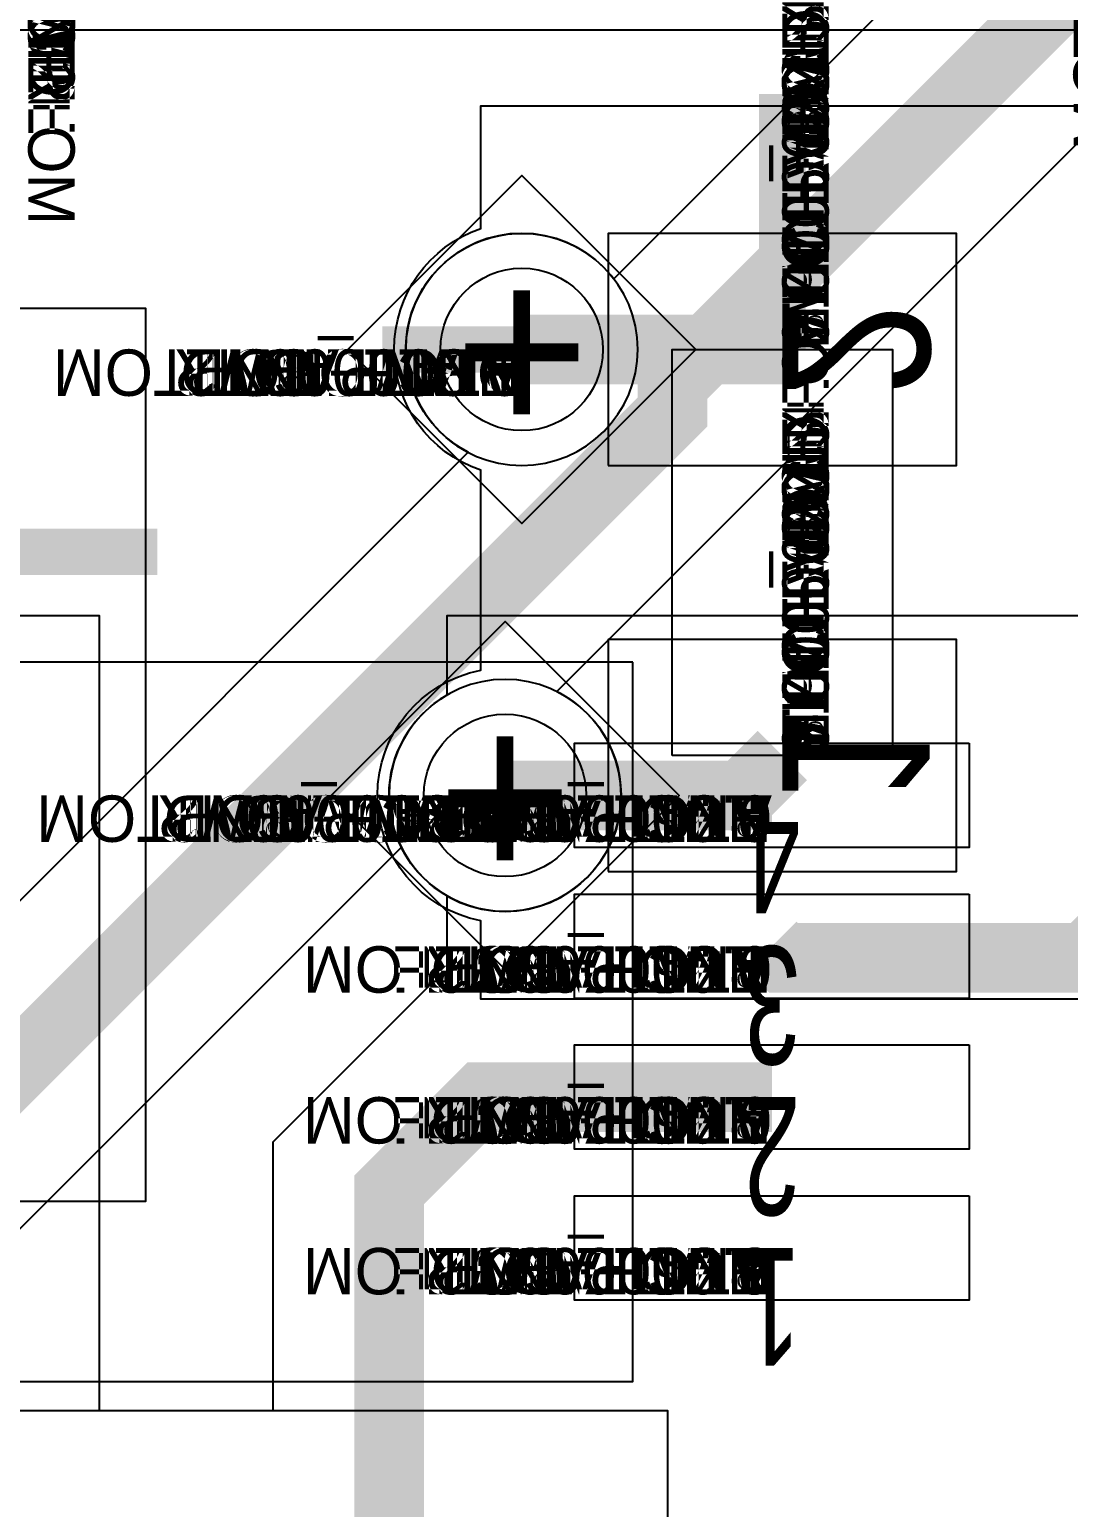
# Model space of a CAD drawing. Extents: x 0 to 323, y 0 to 320.
# Drawn here: x 116.31 to 120.79, y 175.99 to 182.36 of the extents above; entities that cross this region are included whole.
import ezdxf
from ezdxf.enums import TextEntityAlignment as Align

# ---------------------------------------------------------------- set-up
doc = ezdxf.new("R2010")
doc.units = 0
doc.header["$MEASUREMENT"] = 0
doc.layers.get('0').update_dxf_attribs({"linetype": 'CONTINUOUS'})
for name, color, linetype in [('CDN_FIGURES', 7, 'CONTINUOUS'), ('ETCH_BOTTOM', 7, 'CONTINUOUS'), ('ETCH_GND', 3, 'CONTINUOUS'), ('ETCH_INT1', 4, 'CONTINUOUS'), ('ETCH_INT2', 5, 'CONTINUOUS'), ('ETCH_PWR', 6, 'CONTINUOUS'), ('ETCH_TOP', 2, 'CONTINUOUS'), ('MANUFACTURING_NCLEGEND-1-6', 8, 'CONTINUOUS'), ('PACKAGE_GEOMETRY_ASSEMBLY_TOP', 11, 'CONTINUOUS'), ('PACKAGE_GEOMETRY_PIN_NUMBER', 9, 'CONTINUOUS')]:
    doc.layers.add(name, color=color, linetype=linetype)

# ---------------------------------------------------------------- blocks, each defined once
blk = doc.blocks.new('PAD_INFO')
for tag in ['SHAPE_TYPE', 'PAD_HEIGHT', 'PAD_LAYER', 'PAD_TYPE', 'PAD_WIDTH']:
    blk.add_attdef(tag, (0, 0), '', height=0.2)
at = {"flags": 2}
blk.add_attdef('CDN_TYPE', (0, 0), '', height=0.2, dxfattribs=at)
blk = doc.blocks.new('DRILL_INFO')
at = {"flags": 2}
blk.add_attdef('CDN_TYPE', (0, 0), '', height=0.2, dxfattribs=at)
for tag in ['FSHAPE', 'FCHAR', 'DRILL_HEIGHT', 'DIAMETER', 'PLATED', 'DRILL_WIDTH']:
    blk.add_attdef(tag, (0, 0), '', height=0.2)
blk = doc.blocks.new('VIA0700X0300')
at = {"layer": 'ETCH_BOTTOM'}
blk.add_circle((0, 0), 0.35, dxfattribs=at)
at = {"layer": 'ETCH_GND'}
blk.add_circle((0, 0), 0.35, dxfattribs=at)
at = {"layer": 'ETCH_INT1'}
blk.add_circle((0, 0), 0.35, dxfattribs=at)
at = {"layer": 'ETCH_INT2'}
blk.add_circle((0, 0), 0.35, dxfattribs=at)
at = {"layer": 'ETCH_PWR'}
blk.add_circle((0, 0), 0.35, dxfattribs=at)
at = {"layer": 'ETCH_TOP'}
blk.add_circle((0, 0), 0.35, dxfattribs=at)
ref = blk.add_blockref('PAD_INFO', (0, 0))
ref.add_attrib('PAD_LAYER', 'ETCH_TOP', (0, 0), dxfattribs={"height": 0.2})
ref.add_attrib('SHAPE_TYPE', 'NULL', (0, 0), dxfattribs={"height": 0.2})
ref.add_attrib('PAD_TYPE', 'ANTIPAD', (0, 0), dxfattribs={"height": 0.2})
ref.add_attrib('PAD_WIDTH', '0.000000', (0, 0), dxfattribs={"height": 0.2})
ref.add_attrib('PAD_HEIGHT', '0.000000', (0, 0), dxfattribs={"height": 0.2})
ref = blk.add_blockref('PAD_INFO', (0, 0))
ref.add_attrib('PAD_LAYER', 'ETCH_GND', (0, 0), dxfattribs={"height": 0.2})
ref.add_attrib('SHAPE_TYPE', 'NULL', (0, 0), dxfattribs={"height": 0.2})
ref.add_attrib('PAD_TYPE', 'ANTIPAD', (0, 0), dxfattribs={"height": 0.2})
ref.add_attrib('PAD_WIDTH', '0.000000', (0, 0), dxfattribs={"height": 0.2})
ref.add_attrib('PAD_HEIGHT', '0.000000', (0, 0), dxfattribs={"height": 0.2})
ref = blk.add_blockref('PAD_INFO', (0, 0))
ref.add_attrib('PAD_LAYER', 'ETCH_INT1', (0, 0), dxfattribs={"height": 0.2})
ref.add_attrib('SHAPE_TYPE', 'NULL', (0, 0), dxfattribs={"height": 0.2})
ref.add_attrib('PAD_TYPE', 'ANTIPAD', (0, 0), dxfattribs={"height": 0.2})
ref.add_attrib('PAD_WIDTH', '0.000000', (0, 0), dxfattribs={"height": 0.2})
ref.add_attrib('PAD_HEIGHT', '0.000000', (0, 0), dxfattribs={"height": 0.2})
ref = blk.add_blockref('PAD_INFO', (0, 0))
ref.add_attrib('PAD_LAYER', 'ETCH_INT2', (0, 0), dxfattribs={"height": 0.2})
ref.add_attrib('SHAPE_TYPE', 'NULL', (0, 0), dxfattribs={"height": 0.2})
ref.add_attrib('PAD_TYPE', 'ANTIPAD', (0, 0), dxfattribs={"height": 0.2})
ref.add_attrib('PAD_WIDTH', '0.000000', (0, 0), dxfattribs={"height": 0.2})
ref.add_attrib('PAD_HEIGHT', '0.000000', (0, 0), dxfattribs={"height": 0.2})
ref = blk.add_blockref('PAD_INFO', (0, 0))
ref.add_attrib('PAD_LAYER', 'ETCH_PWR', (0, 0), dxfattribs={"height": 0.2})
ref.add_attrib('SHAPE_TYPE', 'NULL', (0, 0), dxfattribs={"height": 0.2})
ref.add_attrib('PAD_TYPE', 'ANTIPAD', (0, 0), dxfattribs={"height": 0.2})
ref.add_attrib('PAD_WIDTH', '0.000000', (0, 0), dxfattribs={"height": 0.2})
ref.add_attrib('PAD_HEIGHT', '0.000000', (0, 0), dxfattribs={"height": 0.2})
ref = blk.add_blockref('PAD_INFO', (0, 0))
ref.add_attrib('PAD_LAYER', 'ETCH_BOTTOM', (0, 0), dxfattribs={"height": 0.2})
ref.add_attrib('SHAPE_TYPE', 'NULL', (0, 0), dxfattribs={"height": 0.2})
ref.add_attrib('PAD_TYPE', 'ANTIPAD', (0, 0), dxfattribs={"height": 0.2})
ref.add_attrib('PAD_WIDTH', '0.000000', (0, 0), dxfattribs={"height": 0.2})
ref.add_attrib('PAD_HEIGHT', '0.000000', (0, 0), dxfattribs={"height": 0.2})
ref = blk.add_blockref('PAD_INFO', (0, 0))
ref.add_attrib('PAD_LAYER', 'ETCH_TOP', (0, 0), dxfattribs={"height": 0.2})
ref.add_attrib('SHAPE_TYPE', 'NULL', (0, 0), dxfattribs={"height": 0.2})
ref.add_attrib('PAD_TYPE', 'THERMAL', (0, 0), dxfattribs={"height": 0.2})
ref.add_attrib('PAD_WIDTH', '0.000000', (0, 0), dxfattribs={"height": 0.2})
ref.add_attrib('PAD_HEIGHT', '0.000000', (0, 0), dxfattribs={"height": 0.2})
ref = blk.add_blockref('PAD_INFO', (0, 0))
ref.add_attrib('PAD_LAYER', 'ETCH_GND', (0, 0), dxfattribs={"height": 0.2})
ref.add_attrib('SHAPE_TYPE', 'NULL', (0, 0), dxfattribs={"height": 0.2})
ref.add_attrib('PAD_TYPE', 'THERMAL', (0, 0), dxfattribs={"height": 0.2})
ref.add_attrib('PAD_WIDTH', '0.000000', (0, 0), dxfattribs={"height": 0.2})
ref.add_attrib('PAD_HEIGHT', '0.000000', (0, 0), dxfattribs={"height": 0.2})
ref = blk.add_blockref('PAD_INFO', (0, 0))
ref.add_attrib('PAD_LAYER', 'ETCH_INT1', (0, 0), dxfattribs={"height": 0.2})
ref.add_attrib('SHAPE_TYPE', 'NULL', (0, 0), dxfattribs={"height": 0.2})
ref.add_attrib('PAD_TYPE', 'THERMAL', (0, 0), dxfattribs={"height": 0.2})
ref.add_attrib('PAD_WIDTH', '0.000000', (0, 0), dxfattribs={"height": 0.2})
ref.add_attrib('PAD_HEIGHT', '0.000000', (0, 0), dxfattribs={"height": 0.2})
ref = blk.add_blockref('PAD_INFO', (0, 0))
ref.add_attrib('PAD_LAYER', 'ETCH_INT2', (0, 0), dxfattribs={"height": 0.2})
ref.add_attrib('SHAPE_TYPE', 'NULL', (0, 0), dxfattribs={"height": 0.2})
ref.add_attrib('PAD_TYPE', 'THERMAL', (0, 0), dxfattribs={"height": 0.2})
ref.add_attrib('PAD_WIDTH', '0.000000', (0, 0), dxfattribs={"height": 0.2})
ref.add_attrib('PAD_HEIGHT', '0.000000', (0, 0), dxfattribs={"height": 0.2})
ref = blk.add_blockref('PAD_INFO', (0, 0))
ref.add_attrib('PAD_LAYER', 'ETCH_PWR', (0, 0), dxfattribs={"height": 0.2})
ref.add_attrib('SHAPE_TYPE', 'NULL', (0, 0), dxfattribs={"height": 0.2})
ref.add_attrib('PAD_TYPE', 'THERMAL', (0, 0), dxfattribs={"height": 0.2})
ref.add_attrib('PAD_WIDTH', '0.000000', (0, 0), dxfattribs={"height": 0.2})
ref.add_attrib('PAD_HEIGHT', '0.000000', (0, 0), dxfattribs={"height": 0.2})
ref = blk.add_blockref('PAD_INFO', (0, 0))
ref.add_attrib('PAD_LAYER', 'ETCH_BOTTOM', (0, 0), dxfattribs={"height": 0.2})
ref.add_attrib('SHAPE_TYPE', 'NULL', (0, 0), dxfattribs={"height": 0.2})
ref.add_attrib('PAD_TYPE', 'THERMAL', (0, 0), dxfattribs={"height": 0.2})
ref.add_attrib('PAD_WIDTH', '0.000000', (0, 0), dxfattribs={"height": 0.2})
ref.add_attrib('PAD_HEIGHT', '0.000000', (0, 0), dxfattribs={"height": 0.2})
ref = blk.add_blockref('PAD_INFO', (0, 0))
ref.add_attrib('PAD_LAYER', 'ETCH_TOP', (0, 0), dxfattribs={"height": 0.2})
ref.add_attrib('SHAPE_TYPE', 'CIRCLE', (0, 0), dxfattribs={"height": 0.2})
ref.add_attrib('PAD_TYPE', 'REGULAR', (0, 0), dxfattribs={"height": 0.2})
ref.add_attrib('PAD_WIDTH', '0.700000', (0, 0), dxfattribs={"height": 0.2})
ref.add_attrib('PAD_HEIGHT', '0.700000', (0, 0), dxfattribs={"height": 0.2})
ref = blk.add_blockref('PAD_INFO', (0, 0))
ref.add_attrib('PAD_LAYER', 'ETCH_GND', (0, 0), dxfattribs={"height": 0.2})
ref.add_attrib('SHAPE_TYPE', 'CIRCLE', (0, 0), dxfattribs={"height": 0.2})
ref.add_attrib('PAD_TYPE', 'REGULAR', (0, 0), dxfattribs={"height": 0.2})
ref.add_attrib('PAD_WIDTH', '0.700000', (0, 0), dxfattribs={"height": 0.2})
ref.add_attrib('PAD_HEIGHT', '0.700000', (0, 0), dxfattribs={"height": 0.2})
ref = blk.add_blockref('PAD_INFO', (0, 0))
ref.add_attrib('PAD_LAYER', 'ETCH_INT1', (0, 0), dxfattribs={"height": 0.2})
ref.add_attrib('SHAPE_TYPE', 'CIRCLE', (0, 0), dxfattribs={"height": 0.2})
ref.add_attrib('PAD_TYPE', 'REGULAR', (0, 0), dxfattribs={"height": 0.2})
ref.add_attrib('PAD_WIDTH', '0.700000', (0, 0), dxfattribs={"height": 0.2})
ref.add_attrib('PAD_HEIGHT', '0.700000', (0, 0), dxfattribs={"height": 0.2})
ref = blk.add_blockref('PAD_INFO', (0, 0))
ref.add_attrib('PAD_LAYER', 'ETCH_INT2', (0, 0), dxfattribs={"height": 0.2})
ref.add_attrib('SHAPE_TYPE', 'CIRCLE', (0, 0), dxfattribs={"height": 0.2})
ref.add_attrib('PAD_TYPE', 'REGULAR', (0, 0), dxfattribs={"height": 0.2})
ref.add_attrib('PAD_WIDTH', '0.700000', (0, 0), dxfattribs={"height": 0.2})
ref.add_attrib('PAD_HEIGHT', '0.700000', (0, 0), dxfattribs={"height": 0.2})
ref = blk.add_blockref('PAD_INFO', (0, 0))
ref.add_attrib('PAD_LAYER', 'ETCH_PWR', (0, 0), dxfattribs={"height": 0.2})
ref.add_attrib('SHAPE_TYPE', 'CIRCLE', (0, 0), dxfattribs={"height": 0.2})
ref.add_attrib('PAD_TYPE', 'REGULAR', (0, 0), dxfattribs={"height": 0.2})
ref.add_attrib('PAD_WIDTH', '0.700000', (0, 0), dxfattribs={"height": 0.2})
ref.add_attrib('PAD_HEIGHT', '0.700000', (0, 0), dxfattribs={"height": 0.2})
ref = blk.add_blockref('PAD_INFO', (0, 0))
ref.add_attrib('PAD_LAYER', 'ETCH_BOTTOM', (0, 0), dxfattribs={"height": 0.2})
ref.add_attrib('SHAPE_TYPE', 'CIRCLE', (0, 0), dxfattribs={"height": 0.2})
ref.add_attrib('PAD_TYPE', 'REGULAR', (0, 0), dxfattribs={"height": 0.2})
ref.add_attrib('PAD_WIDTH', '0.700000', (0, 0), dxfattribs={"height": 0.2})
ref.add_attrib('PAD_HEIGHT', '0.700000', (0, 0), dxfattribs={"height": 0.2})
ref = blk.add_blockref('DRILL_INFO', (0, 0))
ref.add_attrib('DIAMETER', '0.300000', (0, 0), dxfattribs={"height": 0.2})
ref.add_attrib('PLATED', 'PLATED', (0, 0), dxfattribs={"height": 0.2})
ref.add_attrib('FSHAPE', 'DIAMOND', (0, 0), dxfattribs={"height": 0.2})
ref.add_attrib('FCHAR', '+', (0, 0), dxfattribs={"height": 0.2})
ref.add_attrib('DRILL_WIDTH', '1.500000', (0, 0), dxfattribs={"height": 0.2})
ref.add_attrib('DRILL_HEIGHT', '1.500000', (0, 0), dxfattribs={"height": 0.2})
for tag in ['CDN_TYPE', 'PIN']:
    blk.add_attdef(tag, (0, 0), '', height=0.2)
at = {"flags": 2}
for tag in ['PSTKNAME', 'BBV']:
    blk.add_attdef(tag, (0, 0), '', height=0.2, dxfattribs=at)
blk = doc.blocks.new('FIGURE_DIAMOND')
at = {"layer": 'CDN_FIGURES'}
blk.add_lwpolyline([(-0.5, 0), (0, 0.5), (0.5, 0), (0, -0.5)], close=True, dxfattribs=at)
blk = doc.blocks.new('RC1000X1500TS')
at = {"layer": 'ETCH_TOP'}
blk.add_lwpolyline([(-0.5, -0.75), (-0.5, 0.75), (0.5, 0.75), (0.5, -0.75)], close=True, dxfattribs=at)
ref = blk.add_blockref('PAD_INFO', (0, 0))
ref.add_attrib('PAD_LAYER', 'ETCH_TOP', (0, 0), dxfattribs={"height": 0.2})
ref.add_attrib('SHAPE_TYPE', 'NULL', (0, 0), dxfattribs={"height": 0.2})
ref.add_attrib('PAD_TYPE', 'ANTIPAD', (0, 0), dxfattribs={"height": 0.2})
ref.add_attrib('PAD_WIDTH', '0.000000', (0, 0), dxfattribs={"height": 0.2})
ref.add_attrib('PAD_HEIGHT', '0.000000', (0, 0), dxfattribs={"height": 0.2})
ref = blk.add_blockref('PAD_INFO', (0, 0))
ref.add_attrib('PAD_LAYER', 'ETCH_GND', (0, 0), dxfattribs={"height": 0.2})
ref.add_attrib('SHAPE_TYPE', 'NULL', (0, 0), dxfattribs={"height": 0.2})
ref.add_attrib('PAD_TYPE', 'ANTIPAD', (0, 0), dxfattribs={"height": 0.2})
ref.add_attrib('PAD_WIDTH', '0.000000', (0, 0), dxfattribs={"height": 0.2})
ref.add_attrib('PAD_HEIGHT', '0.000000', (0, 0), dxfattribs={"height": 0.2})
ref = blk.add_blockref('PAD_INFO', (0, 0))
ref.add_attrib('PAD_LAYER', 'ETCH_INT1', (0, 0), dxfattribs={"height": 0.2})
ref.add_attrib('SHAPE_TYPE', 'NULL', (0, 0), dxfattribs={"height": 0.2})
ref.add_attrib('PAD_TYPE', 'ANTIPAD', (0, 0), dxfattribs={"height": 0.2})
ref.add_attrib('PAD_WIDTH', '0.000000', (0, 0), dxfattribs={"height": 0.2})
ref.add_attrib('PAD_HEIGHT', '0.000000', (0, 0), dxfattribs={"height": 0.2})
ref = blk.add_blockref('PAD_INFO', (0, 0))
ref.add_attrib('PAD_LAYER', 'ETCH_INT2', (0, 0), dxfattribs={"height": 0.2})
ref.add_attrib('SHAPE_TYPE', 'NULL', (0, 0), dxfattribs={"height": 0.2})
ref.add_attrib('PAD_TYPE', 'ANTIPAD', (0, 0), dxfattribs={"height": 0.2})
ref.add_attrib('PAD_WIDTH', '0.000000', (0, 0), dxfattribs={"height": 0.2})
ref.add_attrib('PAD_HEIGHT', '0.000000', (0, 0), dxfattribs={"height": 0.2})
ref = blk.add_blockref('PAD_INFO', (0, 0))
ref.add_attrib('PAD_LAYER', 'ETCH_PWR', (0, 0), dxfattribs={"height": 0.2})
ref.add_attrib('SHAPE_TYPE', 'NULL', (0, 0), dxfattribs={"height": 0.2})
ref.add_attrib('PAD_TYPE', 'ANTIPAD', (0, 0), dxfattribs={"height": 0.2})
ref.add_attrib('PAD_WIDTH', '0.000000', (0, 0), dxfattribs={"height": 0.2})
ref.add_attrib('PAD_HEIGHT', '0.000000', (0, 0), dxfattribs={"height": 0.2})
ref = blk.add_blockref('PAD_INFO', (0, 0))
ref.add_attrib('PAD_LAYER', 'ETCH_BOTTOM', (0, 0), dxfattribs={"height": 0.2})
ref.add_attrib('SHAPE_TYPE', 'NULL', (0, 0), dxfattribs={"height": 0.2})
ref.add_attrib('PAD_TYPE', 'ANTIPAD', (0, 0), dxfattribs={"height": 0.2})
ref.add_attrib('PAD_WIDTH', '0.000000', (0, 0), dxfattribs={"height": 0.2})
ref.add_attrib('PAD_HEIGHT', '0.000000', (0, 0), dxfattribs={"height": 0.2})
ref = blk.add_blockref('PAD_INFO', (0, 0))
ref.add_attrib('PAD_LAYER', 'ETCH_TOP', (0, 0), dxfattribs={"height": 0.2})
ref.add_attrib('SHAPE_TYPE', 'NULL', (0, 0), dxfattribs={"height": 0.2})
ref.add_attrib('PAD_TYPE', 'THERMAL', (0, 0), dxfattribs={"height": 0.2})
ref.add_attrib('PAD_WIDTH', '0.000000', (0, 0), dxfattribs={"height": 0.2})
ref.add_attrib('PAD_HEIGHT', '0.000000', (0, 0), dxfattribs={"height": 0.2})
ref = blk.add_blockref('PAD_INFO', (0, 0))
ref.add_attrib('PAD_LAYER', 'ETCH_GND', (0, 0), dxfattribs={"height": 0.2})
ref.add_attrib('SHAPE_TYPE', 'NULL', (0, 0), dxfattribs={"height": 0.2})
ref.add_attrib('PAD_TYPE', 'THERMAL', (0, 0), dxfattribs={"height": 0.2})
ref.add_attrib('PAD_WIDTH', '0.000000', (0, 0), dxfattribs={"height": 0.2})
ref.add_attrib('PAD_HEIGHT', '0.000000', (0, 0), dxfattribs={"height": 0.2})
ref = blk.add_blockref('PAD_INFO', (0, 0))
ref.add_attrib('PAD_LAYER', 'ETCH_INT1', (0, 0), dxfattribs={"height": 0.2})
ref.add_attrib('SHAPE_TYPE', 'NULL', (0, 0), dxfattribs={"height": 0.2})
ref.add_attrib('PAD_TYPE', 'THERMAL', (0, 0), dxfattribs={"height": 0.2})
ref.add_attrib('PAD_WIDTH', '0.000000', (0, 0), dxfattribs={"height": 0.2})
ref.add_attrib('PAD_HEIGHT', '0.000000', (0, 0), dxfattribs={"height": 0.2})
ref = blk.add_blockref('PAD_INFO', (0, 0))
ref.add_attrib('PAD_LAYER', 'ETCH_INT2', (0, 0), dxfattribs={"height": 0.2})
ref.add_attrib('SHAPE_TYPE', 'NULL', (0, 0), dxfattribs={"height": 0.2})
ref.add_attrib('PAD_TYPE', 'THERMAL', (0, 0), dxfattribs={"height": 0.2})
ref.add_attrib('PAD_WIDTH', '0.000000', (0, 0), dxfattribs={"height": 0.2})
ref.add_attrib('PAD_HEIGHT', '0.000000', (0, 0), dxfattribs={"height": 0.2})
ref = blk.add_blockref('PAD_INFO', (0, 0))
ref.add_attrib('PAD_LAYER', 'ETCH_PWR', (0, 0), dxfattribs={"height": 0.2})
ref.add_attrib('SHAPE_TYPE', 'NULL', (0, 0), dxfattribs={"height": 0.2})
ref.add_attrib('PAD_TYPE', 'THERMAL', (0, 0), dxfattribs={"height": 0.2})
ref.add_attrib('PAD_WIDTH', '0.000000', (0, 0), dxfattribs={"height": 0.2})
ref.add_attrib('PAD_HEIGHT', '0.000000', (0, 0), dxfattribs={"height": 0.2})
ref = blk.add_blockref('PAD_INFO', (0, 0))
ref.add_attrib('PAD_LAYER', 'ETCH_BOTTOM', (0, 0), dxfattribs={"height": 0.2})
ref.add_attrib('SHAPE_TYPE', 'NULL', (0, 0), dxfattribs={"height": 0.2})
ref.add_attrib('PAD_TYPE', 'THERMAL', (0, 0), dxfattribs={"height": 0.2})
ref.add_attrib('PAD_WIDTH', '0.000000', (0, 0), dxfattribs={"height": 0.2})
ref.add_attrib('PAD_HEIGHT', '0.000000', (0, 0), dxfattribs={"height": 0.2})
ref = blk.add_blockref('PAD_INFO', (0, 0))
ref.add_attrib('PAD_LAYER', 'ETCH_GND', (0, 0), dxfattribs={"height": 0.2})
ref.add_attrib('SHAPE_TYPE', 'NULL', (0, 0), dxfattribs={"height": 0.2})
ref.add_attrib('PAD_TYPE', 'REGULAR', (0, 0), dxfattribs={"height": 0.2})
ref.add_attrib('PAD_WIDTH', '0.000000', (0, 0), dxfattribs={"height": 0.2})
ref.add_attrib('PAD_HEIGHT', '0.000000', (0, 0), dxfattribs={"height": 0.2})
ref = blk.add_blockref('PAD_INFO', (0, 0))
ref.add_attrib('PAD_LAYER', 'ETCH_INT1', (0, 0), dxfattribs={"height": 0.2})
ref.add_attrib('SHAPE_TYPE', 'NULL', (0, 0), dxfattribs={"height": 0.2})
ref.add_attrib('PAD_TYPE', 'REGULAR', (0, 0), dxfattribs={"height": 0.2})
ref.add_attrib('PAD_WIDTH', '0.000000', (0, 0), dxfattribs={"height": 0.2})
ref.add_attrib('PAD_HEIGHT', '0.000000', (0, 0), dxfattribs={"height": 0.2})
ref = blk.add_blockref('PAD_INFO', (0, 0))
ref.add_attrib('PAD_LAYER', 'ETCH_INT2', (0, 0), dxfattribs={"height": 0.2})
ref.add_attrib('SHAPE_TYPE', 'NULL', (0, 0), dxfattribs={"height": 0.2})
ref.add_attrib('PAD_TYPE', 'REGULAR', (0, 0), dxfattribs={"height": 0.2})
ref.add_attrib('PAD_WIDTH', '0.000000', (0, 0), dxfattribs={"height": 0.2})
ref.add_attrib('PAD_HEIGHT', '0.000000', (0, 0), dxfattribs={"height": 0.2})
ref = blk.add_blockref('PAD_INFO', (0, 0))
ref.add_attrib('PAD_LAYER', 'ETCH_PWR', (0, 0), dxfattribs={"height": 0.2})
ref.add_attrib('SHAPE_TYPE', 'NULL', (0, 0), dxfattribs={"height": 0.2})
ref.add_attrib('PAD_TYPE', 'REGULAR', (0, 0), dxfattribs={"height": 0.2})
ref.add_attrib('PAD_WIDTH', '0.000000', (0, 0), dxfattribs={"height": 0.2})
ref.add_attrib('PAD_HEIGHT', '0.000000', (0, 0), dxfattribs={"height": 0.2})
ref = blk.add_blockref('PAD_INFO', (0, 0))
ref.add_attrib('PAD_LAYER', 'ETCH_BOTTOM', (0, 0), dxfattribs={"height": 0.2})
ref.add_attrib('SHAPE_TYPE', 'NULL', (0, 0), dxfattribs={"height": 0.2})
ref.add_attrib('PAD_TYPE', 'REGULAR', (0, 0), dxfattribs={"height": 0.2})
ref.add_attrib('PAD_WIDTH', '0.000000', (0, 0), dxfattribs={"height": 0.2})
ref.add_attrib('PAD_HEIGHT', '0.000000', (0, 0), dxfattribs={"height": 0.2})
ref = blk.add_blockref('DRILL_INFO', (0, 0))
ref.add_attrib('DIAMETER', '0.000000', (0, 0), dxfattribs={"height": 0.2})
ref.add_attrib('PLATED', 'PLATED', (0, 0), dxfattribs={"height": 0.2})
ref.add_attrib('FSHAPE', 'NULL', (0, 0), dxfattribs={"height": 0.2})
ref.add_attrib('DRILL_WIDTH', '0.000000', (0, 0), dxfattribs={"height": 0.2})
ref.add_attrib('DRILL_HEIGHT', '0.000000', (0, 0), dxfattribs={"height": 0.2})
ref = blk.add_blockref('PAD_INFO', (0, 0))
ref.add_attrib('PAD_LAYER', 'ETCH_TOP', (0, 0), dxfattribs={"height": 0.2})
ref.add_attrib('SHAPE_TYPE', 'RECTANGLE', (0, 0), dxfattribs={"height": 0.2})
ref.add_attrib('PAD_TYPE', 'REGULAR', (0, 0), dxfattribs={"height": 0.2})
ref.add_attrib('PAD_WIDTH', '1.000000', (0, 0), dxfattribs={"height": 0.2})
ref.add_attrib('PAD_HEIGHT', '1.500000', (0, 0), dxfattribs={"height": 0.2})
for tag in ['CDN_TYPE', 'PIN']:
    blk.add_attdef(tag, (0, 0), '', height=0.2)
at = {"flags": 2}
for tag in ['PSTKNAME', 'BBV']:
    blk.add_attdef(tag, (0, 0), '', height=0.2, dxfattribs=at)
blk = doc.blocks.new('F56')
at = {"layer": 'PACKAGE_GEOMETRY_ASSEMBLY_TOP'}
blk.add_lwpolyline([(0, -0.475), (1.75, -0.475), (1.75, 0.475), (0, 0.475)], close=True, dxfattribs=at)
at = {"layer": 'ETCH_TOP'}
ref = blk.add_blockref('RC1000X1500TS', (0, 0), dxfattribs=at)
ref.add_attrib('CDN_TYPE', 'PIN', (0, 0), dxfattribs={"height": 0.2})
ref.add_attrib('PIN', '1', (0, 0), dxfattribs={"height": 0.2})
ref = blk.add_blockref('RC1000X1500TS', (1.75, 0), dxfattribs=at)
ref.add_attrib('CDN_TYPE', 'PIN', (0, 0), dxfattribs={"height": 0.2})
ref.add_attrib('PIN', '2', (0, 0), dxfattribs={"height": 0.2})
at = {"flags": 2}
for tag in ['SYMBOL_TYPE', 'CDN_TYPE', 'REFDES']:
    blk.add_attdef(tag, (0, 0), '', height=0.2, dxfattribs=at)
blk = doc.blocks.new('RC1700X0450TS_NS')
at = {"layer": 'ETCH_TOP'}
blk.add_lwpolyline([(-0.85, -0.225), (-0.85, 0.225), (0.85, 0.225), (0.85, -0.225)], close=True, dxfattribs=at)
ref = blk.add_blockref('PAD_INFO', (0, 0))
ref.add_attrib('PAD_LAYER', 'ETCH_TOP', (0, 0), dxfattribs={"height": 0.2})
ref.add_attrib('SHAPE_TYPE', 'NULL', (0, 0), dxfattribs={"height": 0.2})
ref.add_attrib('PAD_TYPE', 'ANTIPAD', (0, 0), dxfattribs={"height": 0.2})
ref.add_attrib('PAD_WIDTH', '0.000000', (0, 0), dxfattribs={"height": 0.2})
ref.add_attrib('PAD_HEIGHT', '0.000000', (0, 0), dxfattribs={"height": 0.2})
ref = blk.add_blockref('PAD_INFO', (0, 0))
ref.add_attrib('PAD_LAYER', 'ETCH_GND', (0, 0), dxfattribs={"height": 0.2})
ref.add_attrib('SHAPE_TYPE', 'NULL', (0, 0), dxfattribs={"height": 0.2})
ref.add_attrib('PAD_TYPE', 'ANTIPAD', (0, 0), dxfattribs={"height": 0.2})
ref.add_attrib('PAD_WIDTH', '0.000000', (0, 0), dxfattribs={"height": 0.2})
ref.add_attrib('PAD_HEIGHT', '0.000000', (0, 0), dxfattribs={"height": 0.2})
ref = blk.add_blockref('PAD_INFO', (0, 0))
ref.add_attrib('PAD_LAYER', 'ETCH_INT1', (0, 0), dxfattribs={"height": 0.2})
ref.add_attrib('SHAPE_TYPE', 'NULL', (0, 0), dxfattribs={"height": 0.2})
ref.add_attrib('PAD_TYPE', 'ANTIPAD', (0, 0), dxfattribs={"height": 0.2})
ref.add_attrib('PAD_WIDTH', '0.000000', (0, 0), dxfattribs={"height": 0.2})
ref.add_attrib('PAD_HEIGHT', '0.000000', (0, 0), dxfattribs={"height": 0.2})
ref = blk.add_blockref('PAD_INFO', (0, 0))
ref.add_attrib('PAD_LAYER', 'ETCH_INT2', (0, 0), dxfattribs={"height": 0.2})
ref.add_attrib('SHAPE_TYPE', 'NULL', (0, 0), dxfattribs={"height": 0.2})
ref.add_attrib('PAD_TYPE', 'ANTIPAD', (0, 0), dxfattribs={"height": 0.2})
ref.add_attrib('PAD_WIDTH', '0.000000', (0, 0), dxfattribs={"height": 0.2})
ref.add_attrib('PAD_HEIGHT', '0.000000', (0, 0), dxfattribs={"height": 0.2})
ref = blk.add_blockref('PAD_INFO', (0, 0))
ref.add_attrib('PAD_LAYER', 'ETCH_PWR', (0, 0), dxfattribs={"height": 0.2})
ref.add_attrib('SHAPE_TYPE', 'NULL', (0, 0), dxfattribs={"height": 0.2})
ref.add_attrib('PAD_TYPE', 'ANTIPAD', (0, 0), dxfattribs={"height": 0.2})
ref.add_attrib('PAD_WIDTH', '0.000000', (0, 0), dxfattribs={"height": 0.2})
ref.add_attrib('PAD_HEIGHT', '0.000000', (0, 0), dxfattribs={"height": 0.2})
ref = blk.add_blockref('PAD_INFO', (0, 0))
ref.add_attrib('PAD_LAYER', 'ETCH_BOTTOM', (0, 0), dxfattribs={"height": 0.2})
ref.add_attrib('SHAPE_TYPE', 'NULL', (0, 0), dxfattribs={"height": 0.2})
ref.add_attrib('PAD_TYPE', 'ANTIPAD', (0, 0), dxfattribs={"height": 0.2})
ref.add_attrib('PAD_WIDTH', '0.000000', (0, 0), dxfattribs={"height": 0.2})
ref.add_attrib('PAD_HEIGHT', '0.000000', (0, 0), dxfattribs={"height": 0.2})
ref = blk.add_blockref('PAD_INFO', (0, 0))
ref.add_attrib('PAD_LAYER', 'ETCH_TOP', (0, 0), dxfattribs={"height": 0.2})
ref.add_attrib('SHAPE_TYPE', 'NULL', (0, 0), dxfattribs={"height": 0.2})
ref.add_attrib('PAD_TYPE', 'THERMAL', (0, 0), dxfattribs={"height": 0.2})
ref.add_attrib('PAD_WIDTH', '0.000000', (0, 0), dxfattribs={"height": 0.2})
ref.add_attrib('PAD_HEIGHT', '0.000000', (0, 0), dxfattribs={"height": 0.2})
ref = blk.add_blockref('PAD_INFO', (0, 0))
ref.add_attrib('PAD_LAYER', 'ETCH_GND', (0, 0), dxfattribs={"height": 0.2})
ref.add_attrib('SHAPE_TYPE', 'NULL', (0, 0), dxfattribs={"height": 0.2})
ref.add_attrib('PAD_TYPE', 'THERMAL', (0, 0), dxfattribs={"height": 0.2})
ref.add_attrib('PAD_WIDTH', '0.000000', (0, 0), dxfattribs={"height": 0.2})
ref.add_attrib('PAD_HEIGHT', '0.000000', (0, 0), dxfattribs={"height": 0.2})
ref = blk.add_blockref('PAD_INFO', (0, 0))
ref.add_attrib('PAD_LAYER', 'ETCH_INT1', (0, 0), dxfattribs={"height": 0.2})
ref.add_attrib('SHAPE_TYPE', 'NULL', (0, 0), dxfattribs={"height": 0.2})
ref.add_attrib('PAD_TYPE', 'THERMAL', (0, 0), dxfattribs={"height": 0.2})
ref.add_attrib('PAD_WIDTH', '0.000000', (0, 0), dxfattribs={"height": 0.2})
ref.add_attrib('PAD_HEIGHT', '0.000000', (0, 0), dxfattribs={"height": 0.2})
ref = blk.add_blockref('PAD_INFO', (0, 0))
ref.add_attrib('PAD_LAYER', 'ETCH_INT2', (0, 0), dxfattribs={"height": 0.2})
ref.add_attrib('SHAPE_TYPE', 'NULL', (0, 0), dxfattribs={"height": 0.2})
ref.add_attrib('PAD_TYPE', 'THERMAL', (0, 0), dxfattribs={"height": 0.2})
ref.add_attrib('PAD_WIDTH', '0.000000', (0, 0), dxfattribs={"height": 0.2})
ref.add_attrib('PAD_HEIGHT', '0.000000', (0, 0), dxfattribs={"height": 0.2})
ref = blk.add_blockref('PAD_INFO', (0, 0))
ref.add_attrib('PAD_LAYER', 'ETCH_PWR', (0, 0), dxfattribs={"height": 0.2})
ref.add_attrib('SHAPE_TYPE', 'NULL', (0, 0), dxfattribs={"height": 0.2})
ref.add_attrib('PAD_TYPE', 'THERMAL', (0, 0), dxfattribs={"height": 0.2})
ref.add_attrib('PAD_WIDTH', '0.000000', (0, 0), dxfattribs={"height": 0.2})
ref.add_attrib('PAD_HEIGHT', '0.000000', (0, 0), dxfattribs={"height": 0.2})
ref = blk.add_blockref('PAD_INFO', (0, 0))
ref.add_attrib('PAD_LAYER', 'ETCH_BOTTOM', (0, 0), dxfattribs={"height": 0.2})
ref.add_attrib('SHAPE_TYPE', 'NULL', (0, 0), dxfattribs={"height": 0.2})
ref.add_attrib('PAD_TYPE', 'THERMAL', (0, 0), dxfattribs={"height": 0.2})
ref.add_attrib('PAD_WIDTH', '0.000000', (0, 0), dxfattribs={"height": 0.2})
ref.add_attrib('PAD_HEIGHT', '0.000000', (0, 0), dxfattribs={"height": 0.2})
ref = blk.add_blockref('PAD_INFO', (0, 0))
ref.add_attrib('PAD_LAYER', 'ETCH_TOP', (0, 0), dxfattribs={"height": 0.2})
ref.add_attrib('SHAPE_TYPE', 'RECTANGLE', (0, 0), dxfattribs={"height": 0.2})
ref.add_attrib('PAD_TYPE', 'REGULAR', (0, 0), dxfattribs={"height": 0.2})
ref.add_attrib('PAD_WIDTH', '1.700000', (0, 0), dxfattribs={"height": 0.2})
ref.add_attrib('PAD_HEIGHT', '0.450000', (0, 0), dxfattribs={"height": 0.2})
ref = blk.add_blockref('PAD_INFO', (0, 0))
ref.add_attrib('PAD_LAYER', 'ETCH_GND', (0, 0), dxfattribs={"height": 0.2})
ref.add_attrib('SHAPE_TYPE', 'NULL', (0, 0), dxfattribs={"height": 0.2})
ref.add_attrib('PAD_TYPE', 'REGULAR', (0, 0), dxfattribs={"height": 0.2})
ref.add_attrib('PAD_WIDTH', '0.000000', (0, 0), dxfattribs={"height": 0.2})
ref.add_attrib('PAD_HEIGHT', '0.000000', (0, 0), dxfattribs={"height": 0.2})
ref = blk.add_blockref('PAD_INFO', (0, 0))
ref.add_attrib('PAD_LAYER', 'ETCH_INT1', (0, 0), dxfattribs={"height": 0.2})
ref.add_attrib('SHAPE_TYPE', 'NULL', (0, 0), dxfattribs={"height": 0.2})
ref.add_attrib('PAD_TYPE', 'REGULAR', (0, 0), dxfattribs={"height": 0.2})
ref.add_attrib('PAD_WIDTH', '0.000000', (0, 0), dxfattribs={"height": 0.2})
ref.add_attrib('PAD_HEIGHT', '0.000000', (0, 0), dxfattribs={"height": 0.2})
ref = blk.add_blockref('PAD_INFO', (0, 0))
ref.add_attrib('PAD_LAYER', 'ETCH_INT2', (0, 0), dxfattribs={"height": 0.2})
ref.add_attrib('SHAPE_TYPE', 'NULL', (0, 0), dxfattribs={"height": 0.2})
ref.add_attrib('PAD_TYPE', 'REGULAR', (0, 0), dxfattribs={"height": 0.2})
ref.add_attrib('PAD_WIDTH', '0.000000', (0, 0), dxfattribs={"height": 0.2})
ref.add_attrib('PAD_HEIGHT', '0.000000', (0, 0), dxfattribs={"height": 0.2})
ref = blk.add_blockref('PAD_INFO', (0, 0))
ref.add_attrib('PAD_LAYER', 'ETCH_PWR', (0, 0), dxfattribs={"height": 0.2})
ref.add_attrib('SHAPE_TYPE', 'NULL', (0, 0), dxfattribs={"height": 0.2})
ref.add_attrib('PAD_TYPE', 'REGULAR', (0, 0), dxfattribs={"height": 0.2})
ref.add_attrib('PAD_WIDTH', '0.000000', (0, 0), dxfattribs={"height": 0.2})
ref.add_attrib('PAD_HEIGHT', '0.000000', (0, 0), dxfattribs={"height": 0.2})
ref = blk.add_blockref('PAD_INFO', (0, 0))
ref.add_attrib('PAD_LAYER', 'ETCH_BOTTOM', (0, 0), dxfattribs={"height": 0.2})
ref.add_attrib('SHAPE_TYPE', 'NULL', (0, 0), dxfattribs={"height": 0.2})
ref.add_attrib('PAD_TYPE', 'REGULAR', (0, 0), dxfattribs={"height": 0.2})
ref.add_attrib('PAD_WIDTH', '0.000000', (0, 0), dxfattribs={"height": 0.2})
ref.add_attrib('PAD_HEIGHT', '0.000000', (0, 0), dxfattribs={"height": 0.2})
ref = blk.add_blockref('DRILL_INFO', (0, 0))
ref.add_attrib('DIAMETER', '0.000000', (0, 0), dxfattribs={"height": 0.2})
ref.add_attrib('PLATED', 'PLATED', (0, 0), dxfattribs={"height": 0.2})
ref.add_attrib('FSHAPE', 'NULL', (0, 0), dxfattribs={"height": 0.2})
ref.add_attrib('DRILL_WIDTH', '0.000000', (0, 0), dxfattribs={"height": 0.2})
ref.add_attrib('DRILL_HEIGHT', '0.000000', (0, 0), dxfattribs={"height": 0.2})
for tag in ['CDN_TYPE', 'PIN']:
    blk.add_attdef(tag, (0, 0), '', height=0.2)
at = {"flags": 2}
for tag in ['PSTKNAME', 'BBV']:
    blk.add_attdef(tag, (0, 0), '', height=0.2, dxfattribs=at)
blk = doc.blocks.new('F28')
at = {"layer": 'PACKAGE_GEOMETRY_ASSEMBLY_TOP'}
blk.add_lwpolyline([(0.6, -2.525), (3.7, -2.525), (3.7, 0.575), (0.6, 0.575)], close=True, dxfattribs=at)
at = {"layer": 'ETCH_TOP'}
ref = blk.add_blockref('RC1700X0450TS_NS', (0, 0), dxfattribs=at)
ref.add_attrib('CDN_TYPE', 'PIN', (0, 0), dxfattribs={"height": 0.2})
ref.add_attrib('PIN', '1', (0, 0), dxfattribs={"height": 0.2})
ref = blk.add_blockref('RC1700X0450TS_NS', (0, -1.3), dxfattribs=at)
ref.add_attrib('CDN_TYPE', 'PIN', (0, 0), dxfattribs={"height": 0.2})
ref.add_attrib('PIN', '3', (0, 0), dxfattribs={"height": 0.2})
ref = blk.add_blockref('RC1700X0450TS_NS', (0, -0.65), dxfattribs=at)
ref.add_attrib('CDN_TYPE', 'PIN', (0, 0), dxfattribs={"height": 0.2})
ref.add_attrib('PIN', '2', (0, 0), dxfattribs={"height": 0.2})
ref = blk.add_blockref('RC1700X0450TS_NS', (0, -1.95), dxfattribs=at)
ref.add_attrib('CDN_TYPE', 'PIN', (0, 0), dxfattribs={"height": 0.2})
ref.add_attrib('PIN', '4', (0, 0), dxfattribs={"height": 0.2})
ref = blk.add_blockref('RC1700X0450TS_NS', (4.3, -1.95), dxfattribs=at)
ref.add_attrib('CDN_TYPE', 'PIN', (0, 0), dxfattribs={"height": 0.2})
ref.add_attrib('PIN', '5', (0, 0), dxfattribs={"height": 0.2})
ref = blk.add_blockref('RC1700X0450TS_NS', (4.3, 0), dxfattribs=at)
ref.add_attrib('CDN_TYPE', 'PIN', (0, 0), dxfattribs={"height": 0.2})
ref.add_attrib('PIN', '8', (0, 0), dxfattribs={"height": 0.2})
ref = blk.add_blockref('RC1700X0450TS_NS', (4.3, -1.3), dxfattribs=at)
ref.add_attrib('CDN_TYPE', 'PIN', (0, 0), dxfattribs={"height": 0.2})
ref.add_attrib('PIN', '6', (0, 0), dxfattribs={"height": 0.2})
ref = blk.add_blockref('RC1700X0450TS_NS', (4.3, -0.65), dxfattribs=at)
ref.add_attrib('CDN_TYPE', 'PIN', (0, 0), dxfattribs={"height": 0.2})
ref.add_attrib('PIN', '7', (0, 0), dxfattribs={"height": 0.2})
at = {"flags": 2}
for tag in ['SYMBOL_TYPE', 'CDN_TYPE', 'REFDES']:
    blk.add_attdef(tag, (0, 0), '', height=0.2, dxfattribs=at)

msp = doc.modelspace()

# ---------------------------------------------------------------- linework, layer by layer
at = {"layer": 'ETCH_BOTTOM'}
for points in [[(119.5576, 180.9775, 0.2, 0.2, 0), (119.5576, 182.0783, 0.2, 0.2, 0)], [(117.8338, 180.9775, 0.2, 0.2, 0), (118.4346, 180.9775, 0.2, 0.2, 0)], [(119.5576, 180.9775, 0.3, 0.3, 0), (118.4346, 180.9775, 0.3, 0.3, 0)], [(115.5126, 180.1055, 0.2, 0.2, 0), (116.8634, 180.1055, 0.2, 0.2, 0)], [(118.3626, 179.0555, 0.3, 0.3, 0), (119.3856, 179.0555, 0.3, 0.3, 0), (119.5576, 179.2275, 0.3, 0.3, 0)]]:
    msp.add_lwpolyline(points, format="xyseb", dxfattribs=at)
for points in [[(120.8577, 178.1774), (118.2575, 178.1774), (118.2575, 178.5155, -0.824135), (118.2575, 179.5955), (118.2575, 180.4567, -0.716183), (118.2575, 181.4983), (118.2575, 182.0276), (120.8577, 182.0276)], [(114.1918, 177.2554, -1.558329), (114.1918, 178.2556), (114.2125, 178.2556), (114.2125, 181.1556), (115.0002, 181.1556, -0.683031), (116.025, 181.1556), (116.8127, 181.1556), (116.8127, 177.3054), (115.1697, 177.3054), (115.1197, 177.2554)], [(119.0627, 173.8054), (115.2125, 173.8054), (115.2125, 174.5577, -0.912717), (115.2125, 175.6533), (115.2125, 176.4056), (119.0627, 176.4056), (119.0627, 175.6415, -1.201564), (119.0627, 174.5595)]]:
    msp.add_lwpolyline(points, format="xyb", close=True, dxfattribs=at)
at = {"layer": 'ETCH_GND'}
msp.add_lwpolyline([(118.8627, 179.0555, 1), (117.8625, 179.0555, 1)], format="xyb", close=True, dxfattribs=at)
at = {"layer": 'ETCH_INT1'}
msp.add_lwpolyline([(108.3697, 182.3554), (122.2055, 182.3554), (129.159, 175.4019, 1)], format="xyb", dxfattribs=at)
msp.add_lwpolyline([(118.9347, 180.9775, 1), (117.9345, 180.9775, 1)], format="xyb", close=True, dxfattribs=at)
at = {"layer": 'ETCH_INT2'}
for points, format in [([(78.7862, 176.3056), (85.789, 176.3056), (85.989, 176.1056), (94.3124, 176.1056, -1.999001), (95.1128, 176.1056), (102.0985, 176.1056, -70.921901), (102.1267, 176.1056), (105.3962, 176.1056), (105.6412, 176.3506), (114.0198, 176.3506), (118.2033, 180.5341, -1.245787), (118.8315, 181.2817), (123.5123, 185.9625, -2.134891), (124.0556, 186.5058), (124.3625, 186.8126), (124.3625, 192.4626), (126.8584, 194.9586, -1.245787), (127.606, 195.5868), (142.8125, 210.7933)], "xyb"), ([(143.3126, 210.5862, 0.3, 0.3, 0), (127.4319, 194.7055, 0.3, 0.3, 0), (127.3126, 194.7055, 0.3, 0.3, 0), (124.8626, 192.2555, 0.3, 0.3, 0), (124.8626, 186.6055, 0.3, 0.3, 0), (119.0846, 180.8275, 0.3, 0.3, 0), (119.0846, 180.7082, 0.3, 0.3, 0), (114.2269, 175.8505, 0.3, 0.3, 0), (105.8483, 175.8505, 0.3, 0.3, 0), (105.6033, 175.6055, 0.3, 0.3, 0), (85.7819, 175.6055, 0.3, 0.3, 0), (85.5819, 175.8055, 0.3, 0.3, 0), (78.9933, 175.8055, 0.3, 0.3, 0), (78.5933, 175.4055, 0.3, 0.3, 0), (70.0433, 175.4055, 0.3, 0.3, 0), (69.6433, 175.0055, 0.3, 0.3, 0), (53.5819, 175.0055, 0.3, 0.3, 0), (52.9819, 175.6055, 0.3, 0.3, 0), (48.3433, 175.6055, 0.3, 0.3, 0), (47.9433, 175.2055, 0.3, 0.3, 0), (22.3626, 175.2055, 0.3, 0.3, 0), (19.7426, 177.8255, 0.3, 0.3, 0), (16.0126, 177.8255, 0.3, 0.3, 0)], "xyseb"), ([(143.8127, 210.3791), (127.639, 194.2054), (127.5197, 194.2054), (125.3627, 192.0484), (125.3627, 186.3984), (119.5847, 180.6204), (119.5847, 180.5011), (118.5864, 179.5027, -1.386903), (117.9154, 178.8317), (114.434, 175.3504), (106.5947, 175.3504, -1.058215), (105.6266, 175.1054), (92.8699, 175.1054, -2.426822), (92.1653, 175.1054), (89.7767, 175.1054, -70.921901), (89.7485, 175.1054), (85.8102, 175.1054, -1.107624), (84.8355, 175.3054)], "xyb")]:
    msp.add_lwpolyline(points, format=format, dxfattribs=at)
at = {"layer": 'ETCH_PWR'}
for points in [[(118.9347, 180.9775, 1), (117.9345, 180.9775, 1)], [(118.8627, 179.0555, 1), (117.8625, 179.0555, 1)]]:
    msp.add_lwpolyline(points, format="xyb", close=True, dxfattribs=at)
at = {"layer": 'ETCH_TOP'}
for points, format in [([(114.909, 174.7519), (112.7125, 176.9484), (112.7125, 178.0555, -0.198912), (112.859, 178.4091), (113.209, 178.7591, -0.198912), (113.5626, 178.9056), (113.8125, 178.9056), (113.8125, 179.8306), (116.6127, 179.8306), (116.6127, 176.4056), (117.3625, 176.4056), (117.3625, 177.5626), (118.0555, 178.2556), (118.1125, 178.2556), (118.1125, 178.6224, -0.577293), (118.1125, 179.4886), (118.1125, 179.8306), (120.9127, 179.8306)], "xyb"), ([(119.5126, 179.0555, 0.3, 0.3, 0), (118.3626, 179.0555, 0.3, 0.3, 0)], "xyseb"), ([(119.5126, 178.4055, 0.3, 0.3, 0), (119.5626, 178.3555, 0.3, 0.3, 0), (120.8626, 178.3555, 0.3, 0.3, 0), (121.4406, 178.9335, 0.3, 0.3, 0), (122.8576, 178.9335, 0.3, 0.3, 0)], "xyseb"), ([(118.2626, 175.1055, 0.3, 0.3, 0), (117.8626, 175.5055, 0.3, 0.3, 0), (117.8626, 177.3555, 0.3, 0.3, 0), (118.2626, 177.7555, 0.3, 0.3, 0), (119.5126, 177.7555, 0.3, 0.3, 0)], "xyseb")]:
    msp.add_lwpolyline(points, format=format, dxfattribs=at)

# ---------------------------------------------------------------- block references
at = {"xscale": -1}
for p, rotation in [((121.0126, 185.6055), 90), ((119.5576, 179.2275), 270)]:
    msp.add_blockref('F56', p, dxfattribs=dict(at, rotation=rotation))
for name, p, rotation in [('F56', (116.3076, 185.2835), 270), ('F28', (119.5126, 177.1055), 180)]:
    msp.add_blockref(name, p, dxfattribs=dict(rotation=rotation))
at = {"layer": 'ETCH_TOP', "rotation": 180}
for p in [(118.4346, 180.9775), (118.3626, 179.0555)]:
    msp.add_blockref('VIA0700X0300', p, dxfattribs=at)
at = {"layer": 'MANUFACTURING_NCLEGEND-1-6', "xscale": 1.5, "yscale": 1.5}
for p in [(118.4346, 180.9775), (118.3626, 179.0555)]:
    msp.add_blockref('FIGURE_DIAMOND', p, dxfattribs=at)

# ---------------------------------------------------------------- texts
at = {"layer": 'MANUFACTURING_NCLEGEND-1-6'}
for p in [(118.4346, 180.9775), (118.3626, 179.0555)]:
    msp.add_text('+', height=0.75, dxfattribs=at).set_placement(p, align=Align.MIDDLE_CENTER)
at = {"layer": 'PACKAGE_GEOMETRY_PIN_NUMBER', "text_generation_flag": 2, "width": 0.88}
for s, p in [('2', (119.5576, 180.9775)), ('1', (119.5576, 179.2275))]:
    msp.add_text(s, height=0.635, rotation=270, dxfattribs=at).set_placement(p, align=Align.CENTER)
at = {"layer": 'PACKAGE_GEOMETRY_PIN_NUMBER', "width": 0.649606}
for s, p in [('4', (119.5126, 179.0555)), ('3', (119.5126, 178.4055)), ('2', (119.5126, 177.7555)), ('1', (119.5126, 177.1055))]:
    msp.add_text(s, height=0.508, rotation=180, dxfattribs=at).set_placement(p, align=Align.CENTER)

doc.saveas('drawing.dxf')
